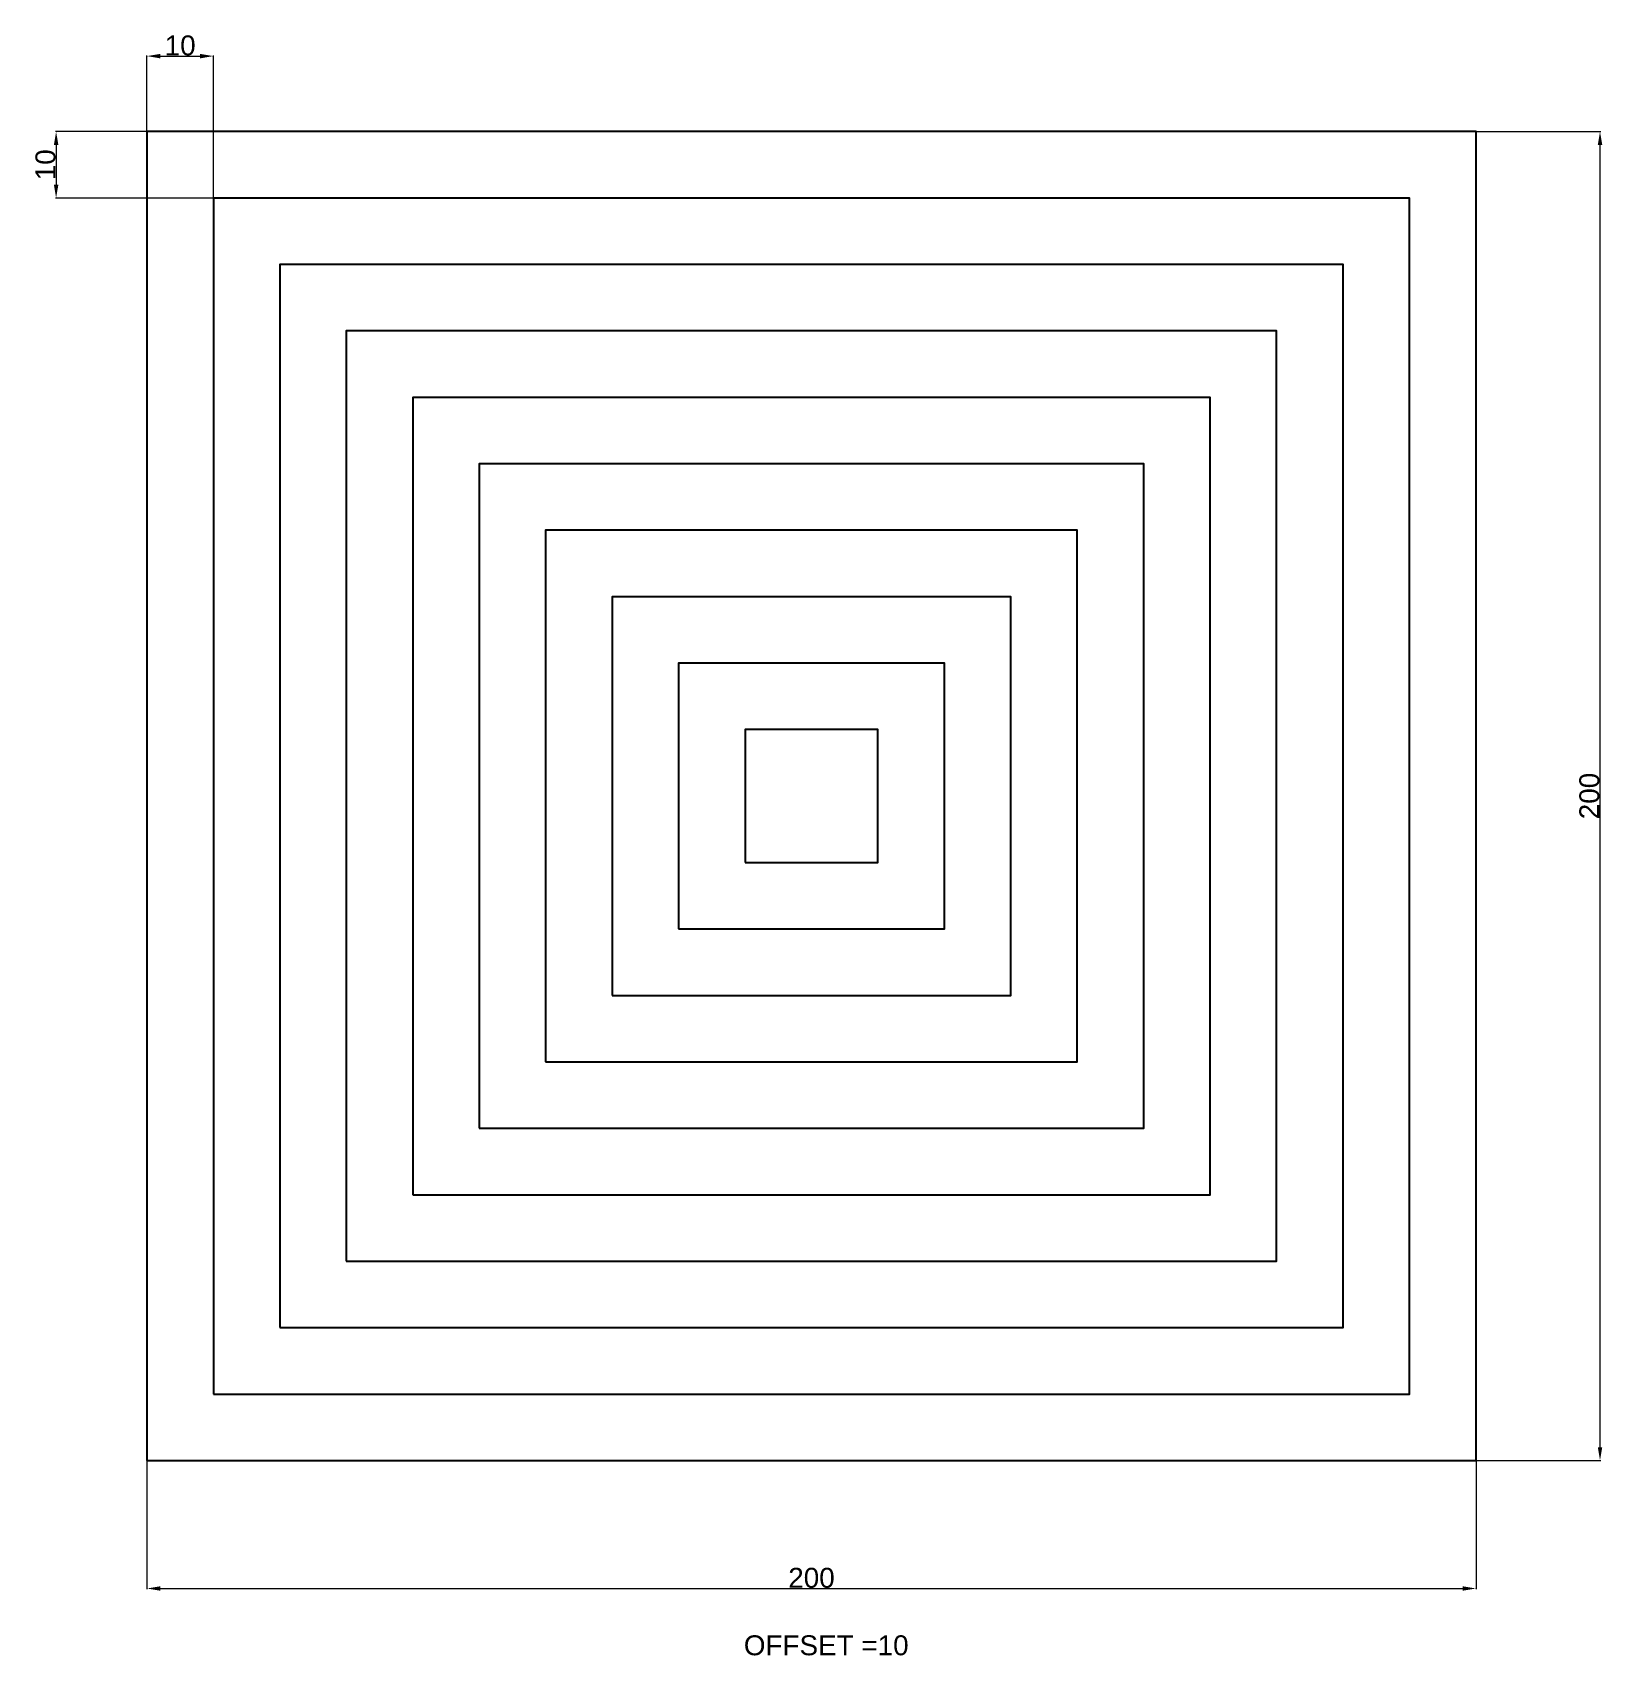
# Model space of a CAD drawing. Header units: millimetres. Extents: x -117 to 119, y -129 to 115.
import ezdxf

# ---------------------------------------------------------------- set-up
doc = ezdxf.new("R2010")
doc.units = ezdxf.units.MM
doc.header["$MEASUREMENT"] = 0
doc.layers.add('AM_5', color=3, linetype='Continuous', lineweight=15)
doc.styles.get("Standard").update_dxf_attribs({"font": 'arial.ttf'})
doc.dimstyles.new('AM_ANSI$0', dxfattribs={"dimtxt": 3, "dimasz": 2, "dimexe": 0.1, "dimexo": 0.05, "dimgap": 0.06, "dimtad": 1, "dimtoh": 1, "dimzin": 9, "dimdsep": 46, "dimtxsty": 'Standard', "dimcen": 0, "dimclrd": 256, "dimclre": 256, "dimclrt": 2, "dimadec": 0, "dimazin": 2, "dimtp": 0.1, "dimtm": 0.1, "dimtfac": 0.71, "dimtofl": 0, "dimtmove": 0, "dimatfit": 3, "dimfxl": 1, "dimtolj": 1, "dimtzin": 7, "dimlwd": -1, "dimlwe": -1, "dimarcsym": 1})

# ---------------------------------------------------------------- blocks, each defined once
blk = doc.blocks.new('*D5')
at = {"layer": 'AM_5', "transparency": 16777216}
for p, q in [((-100, -100.05), (-100, -119.37)), ((100, -100.05), (100, -119.37)), ((-98, -119.27), (98, -119.27))]:
    blk.add_line(p, q, dxfattribs=at)
for points in [[(-98, -118.94), (-98, -119.6), (-100, -119.27)], [(98, -118.94), (98, -119.6), (100, -119.27)]]:
    blk.add_solid(points, dxfattribs=at)
at = {"layer": 'Defpoints', "color": 0, "transparency": 16777216}
for p in [(-100, -100), (100, -100), (100, -119.27)]:
    blk.add_point(p, dxfattribs=at)
at = {"layer": 'AM_5', "color": 2, "transparency": 16777216, "insert": (0, -117.68), "char_height": 3, "attachment_point": 5}
blk.add_mtext('\\A1;200', dxfattribs=at)
blk = doc.blocks.new('*D6')
at = {"layer": 'AM_5', "transparency": 16777216}
for p, q in [((100.05, 100), (118.76, 100)), ((118.66, -98), (118.66, 98)), ((100.05, -100), (118.76, -100))]:
    blk.add_line(p, q, dxfattribs=at)
for points in [[(118.33, 98), (119, 98), (118.66, 100)], [(118.33, -98), (119, -98), (118.66, -100)]]:
    blk.add_solid(points, dxfattribs=at)
at = {"layer": 'Defpoints', "color": 0, "transparency": 16777216}
for p in [(100, 100), (118.66, 100), (100, -100)]:
    blk.add_point(p, dxfattribs=at)
at = {"layer": 'AM_5', "color": 2, "transparency": 16777216, "insert": (117.07, 0), "char_height": 3, "attachment_point": 5, "rotation": 90}
blk.add_mtext('\\A1;200', dxfattribs=at)
blk = doc.blocks.new('*D7')
at = {"layer": 'AM_5', "transparency": 16777216}
for p, q in [((-100.05, 100), (-113.77, 100)), ((-113.67, 98), (-113.67, 92)), ((-90.05, 90), (-113.77, 90))]:
    blk.add_line(p, q, dxfattribs=at)
for points in [[(-114, 98), (-113.33, 98), (-113.67, 100)], [(-114, 92), (-113.33, 92), (-113.67, 90)]]:
    blk.add_solid(points, dxfattribs=at)
at = {"layer": 'Defpoints', "color": 0, "transparency": 16777216}
for p in [(-100, 100), (-113.67, 90), (-90, 90)]:
    blk.add_point(p, dxfattribs=at)
at = {"layer": 'AM_5', "color": 2, "transparency": 16777216, "insert": (-115.26, 95), "char_height": 3, "attachment_point": 5, "rotation": 90}
blk.add_mtext('\\A1;10', dxfattribs=at)
blk = doc.blocks.new('*D8')
at = {"layer": 'AM_5', "transparency": 16777216}
for p, q in [((-100, 100.05), (-100, 111.46)), ((-98, 111.36), (-92, 111.36)), ((-90, 90.05), (-90, 111.46))]:
    blk.add_line(p, q, dxfattribs=at)
for points in [[(-98, 111.69), (-98, 111.02), (-100, 111.36)], [(-92, 111.69), (-92, 111.02), (-90, 111.36)]]:
    blk.add_solid(points, dxfattribs=at)
at = {"layer": 'Defpoints', "color": 0, "transparency": 16777216}
for p in [(-90, 111.36), (-100, 100), (-90, 90)]:
    blk.add_point(p, dxfattribs=at)
at = {"layer": 'AM_5', "color": 2, "transparency": 16777216, "insert": (-95, 112.95), "char_height": 3, "attachment_point": 5}
blk.add_mtext('\\A1;10', dxfattribs=at)

msp = doc.modelspace()

# ---------------------------------------------------------------- linework, layer by layer
for points in [[(-100, -100), (100, -100), (100, 100), (-100, 100)], [(-90, -90), (90, -90), (90, 90), (-90, 90)], [(-80, -80), (80, -80), (80, 80), (-80, 80)], [(-70, -70), (70, -70), (70, 70), (-70, 70)], [(-60, -60), (60, -60), (60, 60), (-60, 60)], [(-50, -50), (50, -50), (50, 50), (-50, 50)], [(-40, -40), (40, -40), (40, 40), (-40, 40)], [(-30, -30), (30, -30), (30, 30), (-30, 30)], [(-20, -20), (20, -20), (20, 20), (-20, 20)], [(-10, -10), (10, -10), (10, 10), (-10, 10)]]:
    msp.add_lwpolyline(points, close=True)

# ---------------------------------------------------------------- texts
at = {"insert": (-10.181, -126.317), "char_height": 3, "attachment_point": 1}
msp.add_mtext_dynamic_manual_height_columns('OFFSET =10', width=107.66469, gutter_width=1, heights=[0], dxfattribs=at)

# ---------------------------------------------------------------- dimensions: what is measured, and where the dimension line sits
at = {"layer": 'AM_5'}
for base, p1, p2, angle, picture, middle in [((-90, 111.356), (-100, 100), (-90, 90), 0, '*D8', (-95, 112.948)), ((-113.667, 90), (-100, 100), (-90, 90), 90, '*D7', (-115.259, 95)), ((118.664, 100), (100, -100), (100, 100), 90, '*D6', (117.072, 0))]:
    dim = msp.add_linear_dim(base=base, p1=p1, p2=p2, angle=angle, dimstyle='AM_ANSI$0', dxfattribs=at)
    dim.commit()
    dim.dimension.update_dxf_attribs({"geometry": picture, "text_midpoint": middle})
dim = msp.add_linear_dim(base=(100, -119.269), p1=(-100, -100), p2=(100, -100), angle=0, dimstyle='AM_ANSI$0', override={"dimpost": ''}, dxfattribs=at)
dim.commit()
dim.dimension.update_dxf_attribs({"geometry": '*D5', "text_midpoint": (0, -117.678)})

doc.saveas('drawing.dxf')
